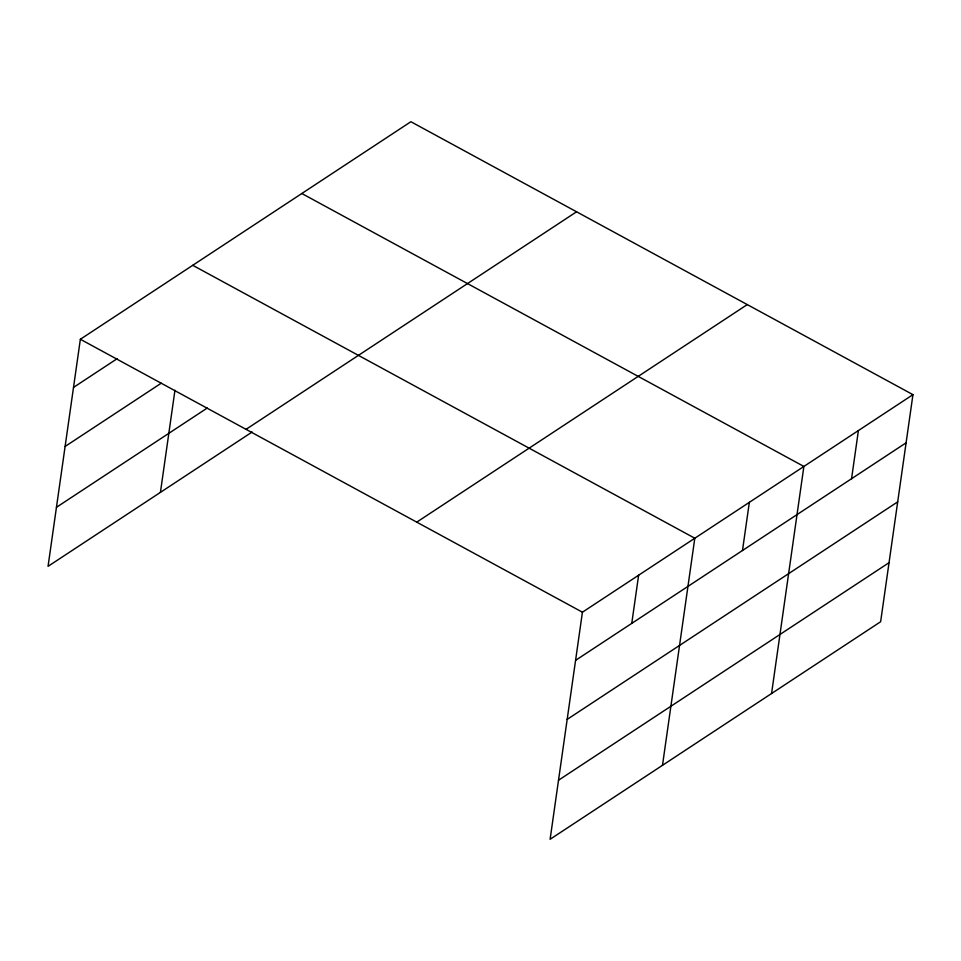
<?xml version="1.0" encoding="UTF-8"?>
<svg xmlns="http://www.w3.org/2000/svg" width="961" height="961" viewBox="0 0 961 961"><rect width="100%" height="100%" fill="white"/><g stroke="black" fill="none" stroke-linecap="round" stroke-linejoin="round"><path stroke-width="1.44" d="M912.95 394.659L582.426 612.205L550.112 839.277L880.636 621.731L912.95 394.659L410.888 121.723L80.364 339.269L48.05 566.341L252.142 432.006M160.427 492.38L174.95 390.298M631.761 623.377L638.621 575.219M662.489 765.304L694.803 538.232L192.741 265.308M742.493 550.497L749.34 502.339M771.563 693.518L803.876 466.445L301.814 193.509M851.566 478.71L858.413 430.552M73.516 387.415L117.218 358.657M65.108 446.469L161.256 383.187M56.459 507.3L207.252 408.041M246.052 429.339L576.564 211.792M416.75 522.135L747.274 304.589M575.579 660.351L906.103 442.817M567.17 719.393L897.694 501.858M558.521 780.224L889.033 562.69M80.364 339.269L582.426 612.205"/></g></svg>
